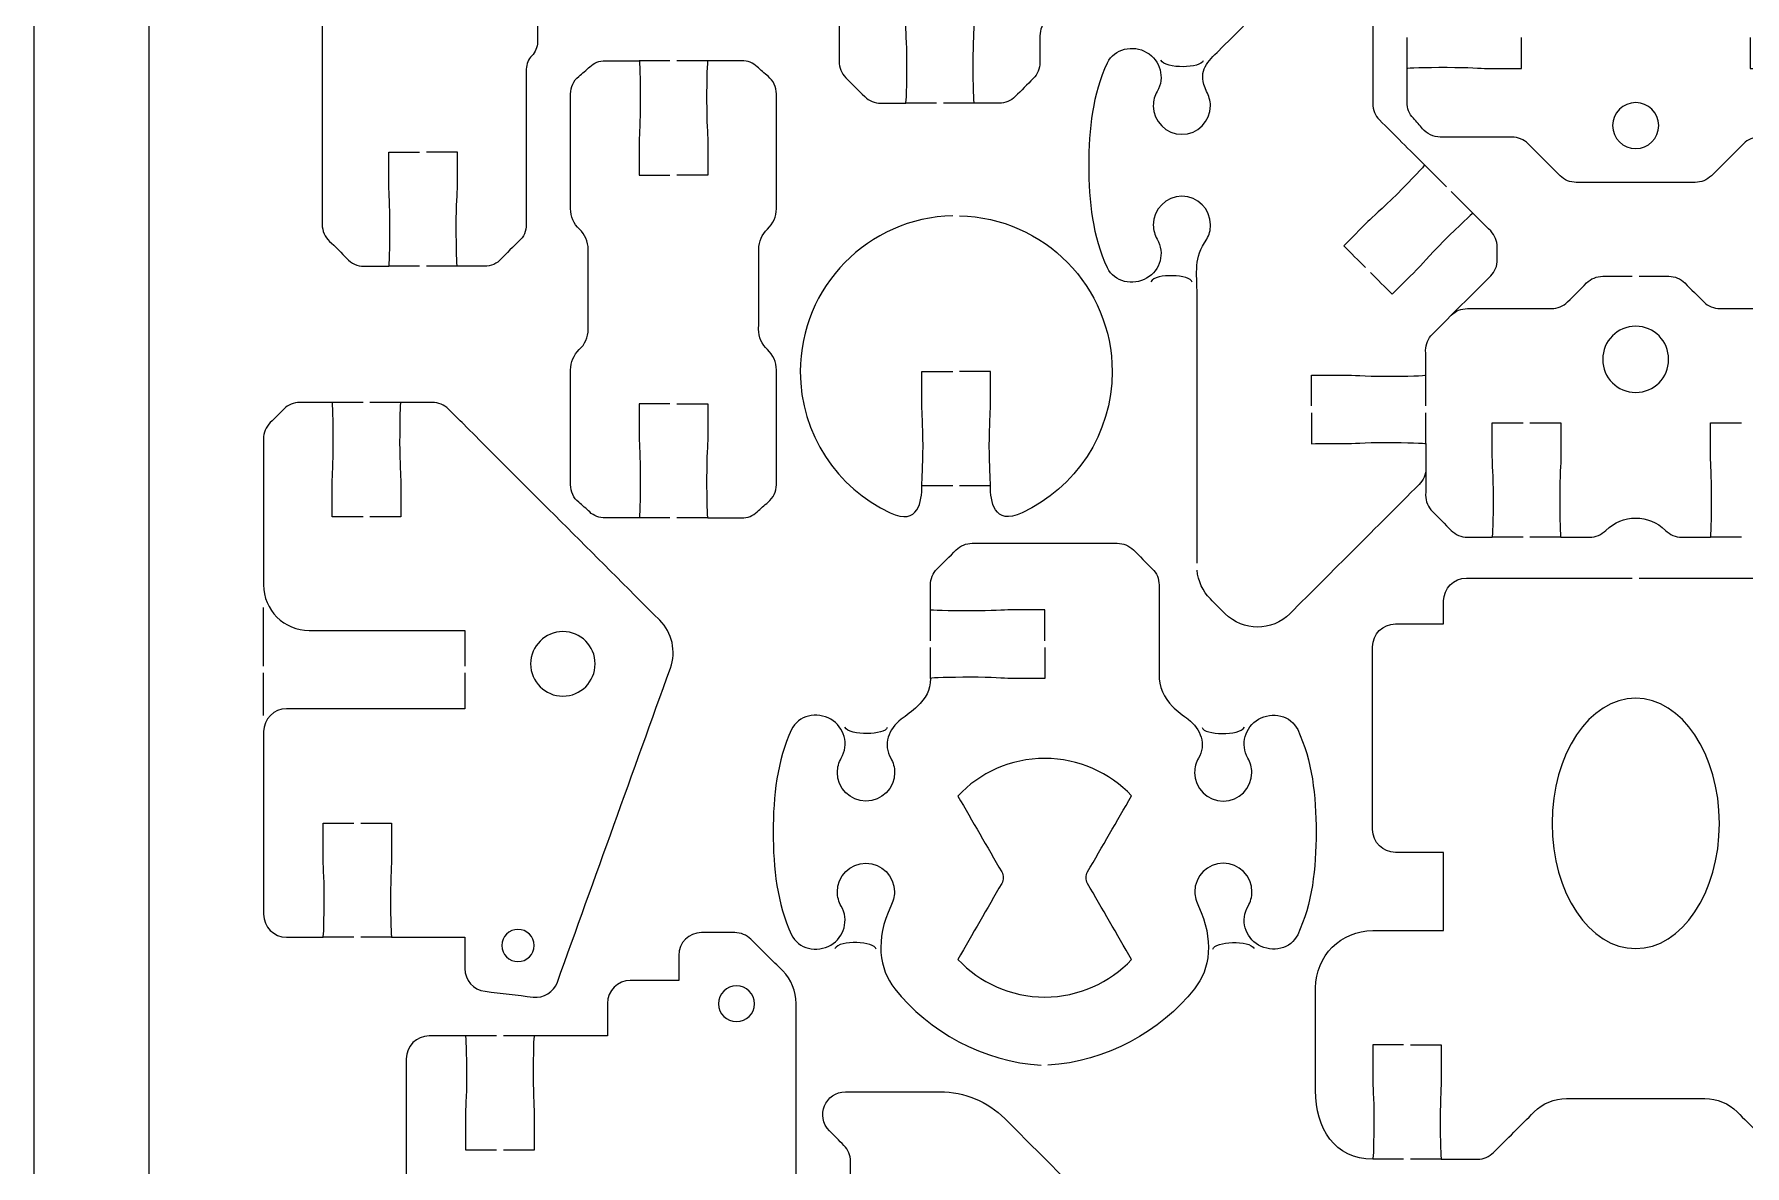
# Model space of a CAD drawing. Extents: x 0 to 410, y 0 to 455.
# Drawn here: x 0 to 74.8, y 76.1 to 125.7 of the extents above; entities that cross this region are included whole.
import ezdxf

# ---------------------------------------------------------------- set-up
doc = ezdxf.new("R2010")
doc.units = 0
doc.header["$MEASUREMENT"] = 0
doc.layers.add('DEFAULT', color=18, linetype='CONTINUOUS')

msp = doc.modelspace()

# ---------------------------------------------------------------- linework, layer by layer
at = {"layer": 'DEFAULT', "color": 18}
msp.add_lwpolyline([(410.025, 0.025), (0.025, 0.025), (0.025, 455.025), (410.025, 455.025)], close=True, dxfattribs=at)
at = {"layer": 'DEFAULT', "color": 1}
for points in [[(5.05, 17.15), (5.05, 212.847)], [(60.052, 124.155), (60.052, 125.503)], [(27.825, 124.49), (26.474, 124.49)], [(29.476, 124.49), (28.125, 124.49)], [(39.481, 122.631), (38.13, 122.631)], [(41.132, 122.631), (39.781, 122.631)], [(61.773, 118.976), (60.817, 119.932)], [(62.937, 117.812), (61.985, 118.765)], [(16.879, 115.498), (15.531, 115.498)], [(18.53, 115.498), (17.178, 115.498)], [(60.874, 109.388), (60.874, 110.739)], [(14.402, 109.539), (13.051, 109.539)], [(16.053, 109.539), (14.702, 109.539)], [(60.874, 107.74), (60.874, 109.088)], [(40.19, 105.888), (38.839, 105.888)], [(41.838, 105.888), (40.49, 105.888)], [(27.825, 104.488), (26.474, 104.488)], [(29.476, 104.488), (28.125, 104.488)], [(65.128, 103.648), (63.78, 103.648)], [(66.779, 103.648), (65.428, 103.648)], [(74.671, 103.648), (73.323, 103.648)], [(10.056, 98.004), (10.052, 100.565)], [(39.213, 99.115), (39.213, 100.466)], [(39.213, 97.464), (39.213, 98.815)], [(10.056, 95.841), (10.056, 97.704)], [(14.003, 86.14), (12.652, 86.14)], [(15.654, 86.14), (14.303, 86.14)], [(20.241, 81.829), (18.889, 81.829)], [(21.892, 81.829), (20.54, 81.829)], [(59.9, 76.435), (58.552, 76.435)], [(61.551, 76.435), (60.2, 76.435)]]:
    msp.add_lwpolyline(points, dxfattribs=at)
for points, knots in [([(14.381, 136.418), (13.931, 136.418), (13.48, 136.418), (13.03, 136.418), (13.03, 136.917), (13.03, 137.417), (13.03, 137.917), (13.03, 138.203), (13.079, 138.7), (13.079, 139.667), (13.079, 140.633), (13.058, 141.416), (13.03, 141.416), (12.636, 141.416), (12.242, 141.416), (11.848, 141.416), (11.562, 141.416), (11.28, 141.293), (11.093, 141.074), (10.903, 140.852), (10.56, 140.524), (10.345, 140.326), (10.137, 140.139), (10.017, 139.871), (10.017, 139.593), (10.017, 136.629), (10.017, 133.666), (10.017, 130.703), (10.017, 130.219), (10.19, 129.754), (10.507, 129.39), (11.047, 128.768), (11.587, 128.146), (12.127, 127.524), (12.444, 127.161), (12.617, 126.695), (12.617, 126.212), (12.617, 123.248), (12.617, 120.285), (12.617, 117.322), (12.617, 117.043), (12.737, 116.778), (12.942, 116.588), (13.157, 116.39), (13.499, 116.059), (13.693, 115.836), (13.884, 115.621), (14.159, 115.498), (14.444, 115.498), (14.807, 115.498), (15.169, 115.498), (15.531, 115.498), (15.556, 115.498), (15.58, 116.281), (15.58, 117.248), (15.58, 118.214), (15.531, 118.712), (15.531, 118.997), (15.531, 119.497), (15.531, 119.997), (15.531, 120.497), (15.98, 120.497), (16.429, 120.497), (16.879, 120.497)], [0, 0, 0, 0, 3.83, 3.83, 3.83, 8.08, 8.08, 8.08, 9.08, 9.08, 9.08, 10.08, 10.08, 10.08, 13.43, 13.43, 13.43, 14.43, 14.43, 14.43, 15.43, 15.43, 15.43, 16.43, 16.43, 16.43, 41.63, 41.63, 41.63, 42.63, 42.63, 42.63, 49.633728, 49.633728, 49.633728, 50.633728, 50.633728, 50.633728, 75.833728, 75.833728, 75.833728, 76.833728, 76.833728, 76.833728, 77.833728, 77.833728, 77.833728, 78.833728, 78.833728, 78.833728, 81.913728, 81.913728, 81.913728, 82.913728, 82.913728, 82.913728, 83.913728, 83.913728, 83.913728, 88.163728, 88.163728, 88.163728, 91.983728, 91.983728, 91.983728, 91.983728]), ([(39.894, 139.183), (39.894, 138.734), (39.894, 138.285), (39.894, 137.836), (39.394, 137.836), (38.894, 137.836), (38.395, 137.836), (38.109, 137.836), (37.611, 137.885), (36.645, 137.885), (35.678, 137.885), (34.895, 137.86), (34.895, 137.836), (34.895, 137.252), (34.895, 136.669), (34.895, 136.086), (34.895, 135.948), (34.948, 135.811), (35.043, 135.712), (35.145, 135.603), (35.22, 135.476), (35.22, 135.327), (35.22, 131.706), (35.22, 128.084), (35.22, 124.462), (35.22, 124.194), (35.325, 123.94), (35.512, 123.749), (35.788, 123.475), (36.063, 123.201), (36.338, 122.927), (36.525, 122.737), (36.779, 122.631), (37.043, 122.631), (37.407, 122.631), (37.77, 122.631), (38.133, 122.631), (38.158, 122.631), (38.183, 123.414), (38.183, 124.384), (38.183, 125.351), (38.133, 125.848), (38.133, 126.134), (38.133, 126.634), (38.133, 127.134), (38.133, 127.633), (38.583, 127.633), (39.032, 127.633), (39.481, 127.633)], [0, 0, 0, 0, 3.82, 3.82, 3.82, 8.07, 8.07, 8.07, 9.07, 9.07, 9.07, 10.07, 10.07, 10.07, 15.03, 15.03, 15.03, 16.03, 16.03, 16.03, 17.03, 17.03, 17.03, 47.83, 47.83, 47.83, 48.83, 48.83, 48.83, 52.132196, 52.132196, 52.132196, 53.132196, 53.132196, 53.132196, 56.222196, 56.222196, 56.222196, 57.222196, 57.222196, 57.222196, 58.222196, 58.222196, 58.222196, 62.472196, 62.472196, 62.472196, 66.292196, 66.292196, 66.292196, 66.292196]), ([(48.48, 132.636), (48.031, 132.636), (47.582, 132.636), (47.133, 132.636), (47.133, 132.136), (47.133, 131.636), (47.133, 131.136), (47.133, 130.851), (47.182, 130.353), (47.182, 129.387), (47.182, 128.462), (47.161, 127.707), (47.133, 127.633), (46.769, 127.633), (46.406, 127.633), (46.043, 127.633), (45.778, 127.633), (45.524, 127.528), (45.337, 127.341), (44.989, 126.992), (44.641, 126.644), (44.293, 126.296), (44.106, 126.106), (44, 125.852), (44, 125.587), (44, 125.197), (44, 124.806), (44, 124.416), (44, 124.155), (43.894, 123.901), (43.707, 123.714), (43.446, 123.451), (43.185, 123.187), (42.924, 122.924), (42.737, 122.737), (42.483, 122.631), (42.215, 122.631), (41.854, 122.631), (41.493, 122.631), (41.132, 122.631), (41.104, 122.631), (41.083, 123.414), (41.083, 124.384), (41.083, 125.351), (41.132, 125.848), (41.132, 126.134), (41.132, 126.634), (41.132, 127.134), (41.132, 127.633), (40.682, 127.633), (40.231, 127.633), (39.781, 127.633)], [0, 0, 0, 0, 3.82, 3.82, 3.82, 8.07, 8.07, 8.07, 9.07, 9.07, 9.07, 11.07, 11.07, 11.07, 14.16, 14.16, 14.16, 15.16, 15.16, 15.16, 19.346072, 19.346072, 19.346072, 20.346072, 20.346072, 20.346072, 23.666072, 23.666072, 23.666072, 24.666072, 24.666072, 24.666072, 27.8198, 27.8198, 27.8198, 28.8198, 28.8198, 28.8198, 31.8898, 31.8898, 31.8898, 32.8898, 32.8898, 32.8898, 33.8898, 33.8898, 33.8898, 38.1398, 38.1398, 38.1398, 41.9698, 41.9698, 41.9698, 41.9698]), ([(50.869, 102.509), (50.869, 103.697), (50.876, 111.49), (50.872, 114.228), (50.869, 115.29), (50.714, 115.826), (51.292, 116.683), (51.409, 116.863), (51.461, 117.078), (51.461, 117.308), (51.461, 117.995), (50.901, 118.556), (50.209, 118.56), (49.521, 118.56), (48.957, 117.999), (48.957, 117.304), (48.957, 117.078), (49.024, 116.867), (49.126, 116.68), (49.475, 116.083), (49.267, 115.318), (48.667, 114.976), (48.071, 114.63), (47.253, 114.806), (46.956, 115.427), (46.321, 116.778), (46.152, 118.334), (46.152, 119.911), (46.152, 121.491), (46.321, 123.054), (46.956, 124.402), (47.253, 125.026), (48.071, 125.203), (48.667, 124.857), (49.264, 124.511), (49.472, 123.746), (49.13, 123.146), (49.017, 122.963), (48.957, 122.751), (48.957, 122.525), (48.957, 121.834), (49.518, 121.276), (50.209, 121.273), (50.897, 121.273), (51.458, 121.834), (51.458, 122.529), (51.458, 122.751), (51.377, 122.956), (51.289, 123.15), (50.893, 124.003), (51.246, 124.356), (51.747, 124.857), (53.021, 126.131), (56.845, 129.955), (56.845, 129.955), (57.476, 130.586), (58.556, 130.138), (58.552, 129.249), (58.553, 127.036), (58.555, 124.823), (58.556, 122.61), (58.556, 122.345), (58.658, 122.091), (58.845, 121.904), (59.502, 121.247), (60.16, 120.59), (60.817, 119.932), (60.817, 119.893), (60.284, 119.332), (59.618, 118.659), (58.93, 117.974), (58.542, 117.657), (58.341, 117.456), (57.988, 117.102), (57.635, 116.748), (57.282, 116.394), (57.601, 116.076), (57.92, 115.759), (58.238, 115.441)], [0, 0, 0, 0, 1, 1, 1, 2, 2, 2, 3, 3, 3, 4, 4, 4, 5, 5, 5, 6, 6, 6, 7, 7, 7, 8, 8, 8, 9, 9, 9, 10, 10, 10, 11, 11, 11, 12, 12, 12, 13, 13, 13, 14, 14, 14, 15, 15, 15, 16, 16, 16, 17, 17, 17, 18, 18, 18, 19, 19, 19, 37.820003, 37.820003, 37.820003, 38.820003, 38.820003, 38.820003, 46.725456, 46.725456, 46.725456, 47.725456, 47.725456, 47.725456, 48.725456, 48.725456, 48.725456, 52.975174, 52.975174, 52.975174, 56.800628, 56.800628, 56.800628, 56.800628]), ([(17.027, 128.311), (17.027, 127.86), (17.027, 127.41), (17.027, 126.96), (17.527, 126.96), (18.026, 126.96), (18.526, 126.96), (18.812, 126.96), (19.309, 127.009), (20.276, 127.009), (21.242, 127.009), (22.029, 126.984), (22.029, 126.96), (22.029, 126.406), (22.029, 125.852), (22.029, 125.298), (22.029, 125.079), (21.941, 124.868), (21.786, 124.709), (21.631, 124.554), (21.542, 124.342), (21.542, 124.123), (21.542, 121.857), (21.542, 119.591), (21.542, 117.325), (21.542, 117.046), (21.426, 116.782), (21.221, 116.591), (20.999, 116.387), (20.653, 116.041), (20.449, 115.819), (20.258, 115.614), (19.994, 115.498), (19.715, 115.498), (19.32, 115.498), (18.925, 115.498), (18.53, 115.498), (18.501, 115.498), (18.48, 116.281), (18.48, 117.248), (18.48, 118.214), (18.53, 118.712), (18.53, 118.997), (18.53, 119.497), (18.53, 119.997), (18.53, 120.497), (18.079, 120.497), (17.629, 120.497), (17.178, 120.497)], [0, 0, 0, 0, 3.83, 3.83, 3.83, 8.08, 8.08, 8.08, 9.08, 9.08, 9.08, 10.08, 10.08, 10.08, 14.79, 14.79, 14.79, 15.79, 15.79, 15.79, 16.79, 16.79, 16.79, 36.06, 36.06, 36.06, 37.06, 37.06, 37.06, 38.06, 38.06, 38.06, 39.06, 39.06, 39.06, 42.42, 42.42, 42.42, 43.42, 43.42, 43.42, 44.42, 44.42, 44.42, 48.67, 48.67, 48.67, 52.5, 52.5, 52.5, 52.5]), ([(75.052, 125.503), (75.052, 125.053), (75.052, 124.604), (75.052, 124.155), (75.551, 124.155), (76.051, 124.155), (76.551, 124.155), (76.837, 124.155), (77.338, 124.204), (78.304, 124.204), (79.271, 124.204), (80.054, 124.18), (80.054, 124.155), (80.054, 123.659), (80.054, 123.162), (80.054, 122.666), (80.054, 122.412), (79.959, 122.169), (79.782, 121.989), (79.641, 121.837), (79.5, 121.678), (79.37, 121.516), (79.179, 121.287), (78.897, 121.153), (78.601, 121.153), (77.555, 121.153), (76.51, 121.153), (75.464, 121.153), (75.2, 121.153), (74.946, 121.047), (74.759, 120.86), (74.292, 120.393), (73.825, 119.926), (73.358, 119.459), (73.168, 119.273), (72.914, 119.167), (72.649, 119.167), (70.917, 119.167), (69.185, 119.167), (67.453, 119.167), (67.188, 119.167), (66.934, 119.273), (66.747, 119.459), (66.28, 119.926), (65.814, 120.393), (65.347, 120.86), (65.156, 121.047), (64.902, 121.153), (64.638, 121.153), (63.593, 121.153), (62.549, 121.153), (61.505, 121.153), (61.205, 121.153), (60.923, 121.287), (60.732, 121.516), (60.605, 121.671), (60.471, 121.827), (60.33, 121.975), (60.15, 122.158), (60.052, 122.409), (60.052, 122.67), (60.052, 123.165), (60.052, 123.66), (60.052, 124.155), (60.052, 124.183), (60.835, 124.204), (61.801, 124.204), (62.768, 124.204), (63.265, 124.155), (63.551, 124.155), (64.051, 124.155), (64.551, 124.155), (65.05, 124.155), (65.05, 124.604), (65.05, 125.053), (65.05, 125.503)], [0, 0, 0, 0, 3.82, 3.82, 3.82, 8.07, 8.07, 8.07, 9.07, 9.07, 9.07, 10.07, 10.07, 10.07, 14.29, 14.29, 14.29, 15.29, 15.29, 15.29, 16.29, 16.29, 16.29, 17.29, 17.29, 17.29, 26.18, 26.18, 26.18, 27.18, 27.18, 27.18, 32.794428, 32.794428, 32.794428, 33.794428, 33.794428, 33.794428, 48.524428, 48.524428, 48.524428, 49.524428, 49.524428, 49.524428, 55.138856, 55.138856, 55.138856, 56.138856, 56.138856, 56.138856, 65.018856, 65.018856, 65.018856, 66.018856, 66.018856, 66.018856, 67.018856, 67.018856, 67.018856, 68.018856, 68.018856, 68.018856, 72.228856, 72.228856, 72.228856, 73.228856, 73.228856, 73.228856, 74.228856, 74.228856, 74.228856, 78.478856, 78.478856, 78.478856, 82.298856, 82.298856, 82.298856, 82.298856]), ([(27.825, 109.486), (27.376, 109.486), (26.927, 109.486), (26.478, 109.486), (26.478, 108.987), (26.478, 108.487), (26.478, 107.987), (26.478, 107.701), (26.527, 107.204), (26.527, 106.237), (26.527, 105.271), (26.502, 104.488), (26.478, 104.488), (25.981, 104.488), (25.485, 104.488), (24.989, 104.488), (24.739, 104.488), (24.495, 104.579), (24.315, 104.749), (24.16, 104.897), (24.001, 105.038), (23.835, 105.172), (23.606, 105.359), (23.476, 105.641), (23.476, 105.941), (23.476, 107.616), (23.476, 109.29), (23.476, 110.965), (23.476, 111.3), (23.613, 111.621), (23.86, 111.85), (24.107, 112.079), (24.248, 112.404), (24.248, 112.739), (24.248, 113.906), (24.248, 115.072), (24.248, 116.239), (24.248, 116.574), (24.107, 116.895), (23.864, 117.124), (23.617, 117.353), (23.476, 117.678), (23.476, 118.013), (23.476, 119.688), (23.476, 121.362), (23.476, 123.037), (23.476, 123.333), (23.606, 123.619), (23.835, 123.806), (24.001, 123.94), (24.16, 124.081), (24.315, 124.229), (24.495, 124.402), (24.742, 124.49), (24.993, 124.49), (25.488, 124.49), (25.983, 124.49), (26.478, 124.49), (26.506, 124.49), (26.527, 123.707), (26.527, 122.74), (26.527, 121.774), (26.478, 121.273), (26.478, 120.987), (26.478, 120.487), (26.478, 119.987), (26.478, 119.488), (26.927, 119.488), (27.376, 119.488), (27.825, 119.488)], [0, 0, 0, 0, 3.82, 3.82, 3.82, 8.07, 8.07, 8.07, 9.07, 9.07, 9.07, 10.07, 10.07, 10.07, 14.29, 14.29, 14.29, 15.29, 15.29, 15.29, 16.29, 16.29, 16.29, 17.29, 17.29, 17.29, 31.53, 31.53, 31.53, 32.53, 32.53, 32.53, 33.53, 33.53, 33.53, 43.45, 43.45, 43.45, 44.45, 44.45, 44.45, 45.45, 45.45, 45.45, 59.69, 59.69, 59.69, 60.69, 60.69, 60.69, 61.69, 61.69, 61.69, 62.69, 62.69, 62.69, 66.9, 66.9, 66.9, 67.9, 67.9, 67.9, 68.9, 68.9, 68.9, 73.15, 73.15, 73.15, 76.97, 76.97, 76.97, 76.97]), ([(28.125, 109.486), (28.576, 109.486), (29.026, 109.486), (29.476, 109.486), (29.476, 108.987), (29.476, 108.487), (29.476, 107.987), (29.476, 107.701), (29.427, 107.204), (29.427, 106.237), (29.427, 105.271), (29.448, 104.488), (29.476, 104.488), (29.971, 104.488), (30.466, 104.488), (30.962, 104.488), (31.212, 104.488), (31.455, 104.579), (31.635, 104.752), (31.791, 104.9), (31.953, 105.041), (32.115, 105.176), (32.348, 105.362), (32.478, 105.645), (32.478, 105.941), (32.478, 107.616), (32.478, 109.29), (32.478, 110.965), (32.478, 111.3), (32.337, 111.621), (32.09, 111.85), (31.843, 112.079), (31.702, 112.407), (31.702, 112.743), (31.704, 113.909), (31.705, 115.076), (31.706, 116.242), (31.706, 116.577), (31.847, 116.898), (32.09, 117.128), (32.337, 117.357), (32.478, 117.681), (32.478, 118.017), (32.478, 119.691), (32.478, 121.366), (32.478, 123.04), (32.478, 123.337), (32.348, 123.622), (32.115, 123.809), (31.953, 123.943), (31.791, 124.081), (31.639, 124.229), (31.459, 124.402), (31.212, 124.49), (30.965, 124.49), (30.469, 124.49), (29.973, 124.49), (29.476, 124.49), (29.452, 124.49), (29.427, 123.707), (29.427, 122.74), (29.427, 121.774), (29.476, 121.273), (29.476, 120.987), (29.476, 120.487), (29.476, 119.987), (29.476, 119.488), (29.026, 119.488), (28.576, 119.488), (28.125, 119.488)], [0, 0, 0, 0, 3.83, 3.83, 3.83, 8.08, 8.08, 8.08, 9.08, 9.08, 9.08, 10.08, 10.08, 10.08, 14.29, 14.29, 14.29, 15.29, 15.29, 15.29, 16.29, 16.29, 16.29, 17.29, 17.29, 17.29, 31.53, 31.53, 31.53, 32.53, 32.53, 32.53, 33.53, 33.53, 33.53, 43.450005, 43.450005, 43.450005, 44.450005, 44.450005, 44.450005, 45.450005, 45.450005, 45.450005, 59.690005, 59.690005, 59.690005, 60.690005, 60.690005, 60.690005, 61.690005, 61.690005, 61.690005, 62.690005, 62.690005, 62.690005, 66.910005, 66.910005, 66.910005, 67.910005, 67.910005, 67.910005, 68.910005, 68.910005, 68.910005, 73.160005, 73.160005, 73.160005, 76.990005, 76.990005, 76.990005, 76.990005]), ([(70.052, 120.644), (69.494, 120.644), (69.043, 121.096), (69.043, 121.653), (69.043, 122.211), (69.494, 122.662), (70.052, 122.662), (70.605, 122.662), (71.057, 122.211), (71.057, 121.653), (71.057, 121.096), (70.605, 120.644), (70.052, 120.644)], [1, 1, 1, 1, 2, 2, 2, 3, 3, 3, 4, 4, 4, 5, 5, 5, 5]), ([(40.19, 117.703), (36.493, 117.625), (33.523, 114.605), (33.523, 110.891), (33.523, 108.153), (35.131, 105.796), (37.456, 104.71), (38.701, 104.128), (38.839, 105.235), (38.839, 105.888), (38.839, 106.241), (38.888, 106.671), (38.888, 107.638), (38.888, 108.605), (38.839, 109.102), (38.839, 109.388), (38.839, 109.889), (38.839, 110.39), (38.839, 110.891), (39.289, 110.891), (39.74, 110.891), (40.19, 110.891)], [0, 0, 0, 0, 1, 1, 1, 2, 2, 2, 3, 3, 3, 4, 4, 4, 5, 5, 5, 9.26, 9.26, 9.26, 13.09, 13.09, 13.09, 13.09]), ([(40.49, 117.703), (44.187, 117.625), (47.158, 114.605), (47.158, 110.891), (47.158, 108.153), (45.545, 105.793), (43.221, 104.71), (41.975, 104.128), (41.838, 105.235), (41.838, 105.888), (41.838, 106.241), (41.788, 106.671), (41.788, 107.638), (41.788, 108.605), (41.838, 109.102), (41.838, 109.388), (41.838, 109.889), (41.838, 110.39), (41.838, 110.891), (41.388, 110.891), (40.939, 110.891), (40.49, 110.891)], [0, 0, 0, 0, 1, 1, 1, 2, 2, 2, 3, 3, 3, 4, 4, 4, 5, 5, 5, 9.26, 9.26, 9.26, 13.08, 13.08, 13.08, 13.08]), ([(55.868, 109.388), (55.868, 109.838), (55.868, 110.288), (55.868, 110.739), (56.369, 110.739), (56.87, 110.739), (57.37, 110.739), (57.653, 110.739), (58.15, 110.689), (59.12, 110.689), (60.073, 110.689), (60.845, 110.711), (60.874, 110.739), (60.871, 111.1), (60.869, 111.461), (60.866, 111.822), (60.866, 112.09), (60.976, 112.344), (61.163, 112.531), (62.012, 113.38), (62.861, 114.229), (63.71, 115.078), (63.897, 115.265), (63.999, 115.519), (63.999, 115.787), (63.999, 115.971), (63.999, 116.154), (63.999, 116.337), (63.999, 116.602), (63.893, 116.852), (63.71, 117.043), (63.452, 117.299), (63.195, 117.556), (62.937, 117.812), (62.902, 117.812), (62.338, 117.283), (61.664, 116.609), (60.979, 115.925), (60.665, 115.537), (60.461, 115.336), (60.108, 114.983), (59.755, 114.63), (59.402, 114.277), (59.085, 114.593), (58.767, 114.91), (58.45, 115.226)], [0, 0, 0, 0, 3.83, 3.83, 3.83, 8.09, 8.09, 8.09, 9.09, 9.09, 9.09, 10.09, 10.09, 10.09, 13.160065, 13.160065, 13.160065, 14.160065, 14.160065, 14.160065, 24.370687, 24.370687, 24.370687, 25.370687, 25.370687, 25.370687, 26.930687, 26.930687, 26.930687, 27.930687, 27.930687, 27.930687, 31.020752, 31.020752, 31.020752, 32.020752, 32.020752, 32.020752, 33.020752, 33.020752, 33.020752, 37.263392, 37.263392, 37.263392, 41.074705, 41.074705, 41.074705, 41.074705]), ([(61.985, 113.36), (62.172, 113.543), (62.426, 113.646), (62.69, 113.646), (63.916, 113.646), (65.141, 113.646), (66.366, 113.646), (66.634, 113.646), (66.888, 113.752), (67.075, 113.939), (67.352, 114.215), (67.628, 114.491), (67.904, 114.768), (68.091, 114.955), (68.345, 115.06), (68.61, 115.06), (69.04, 115.06), (69.471, 115.06), (69.901, 115.06)], [0, 0, 0, 0, 1, 1, 1, 11.42, 11.42, 11.42, 12.42, 12.42, 12.42, 15.743402, 15.743402, 15.743402, 16.743402, 16.743402, 16.743402, 20.403402, 20.403402, 20.403402, 20.403402]), ([(70.201, 115.06), (70.633, 115.06), (71.064, 115.06), (71.496, 115.06), (71.76, 115.06), (72.014, 114.955), (72.201, 114.768), (72.478, 114.491), (72.754, 114.215), (73.03, 113.939), (73.217, 113.752), (73.471, 113.646), (73.736, 113.646), (74.96, 113.646), (76.184, 113.646), (77.408, 113.646), (77.673, 113.646), (77.927, 113.543), (78.114, 113.356)], [0, 0, 0, 0, 3.67, 3.67, 3.67, 4.67, 4.67, 4.67, 7.993402, 7.993402, 7.993402, 8.993402, 8.993402, 8.993402, 19.403402, 19.403402, 19.403402, 20.403402, 20.403402, 20.403402, 20.403402]), ([(68.607, 111.426), (68.607, 112.223), (69.252, 112.872), (70.05, 112.872), (70.847, 112.872), (71.492, 112.223), (71.492, 111.426), (71.492, 110.629), (70.847, 109.983), (70.05, 109.983), (69.252, 109.983), (68.607, 110.629), (68.607, 111.426)], [1, 1, 1, 1, 2, 2, 2, 3, 3, 3, 4, 4, 4, 5, 5, 5, 5]), ([(14.402, 104.541), (13.953, 104.541), (13.504, 104.541), (13.055, 104.541), (13.055, 105.04), (13.055, 105.54), (13.055, 106.04), (13.055, 106.326), (13.104, 106.823), (13.104, 107.79), (13.104, 108.756), (13.079, 109.539), (13.055, 109.539), (12.584, 109.539), (12.114, 109.539), (11.643, 109.539), (11.379, 109.539), (11.125, 109.434), (10.938, 109.247), (10.741, 109.05), (10.545, 108.854), (10.349, 108.657), (10.158, 108.47), (10.052, 108.216), (10.052, 107.948), (10.052, 105.82), (10.052, 103.691), (10.052, 101.563), (10.052, 100.459), (10.948, 99.563), (12.053, 99.563), (14.32, 99.563), (16.587, 99.563), (18.854, 99.563), (18.854, 99.043), (18.854, 98.523), (18.854, 98.004)], [0, 0, 0, 0, 3.82, 3.82, 3.82, 8.07, 8.07, 8.07, 9.07, 9.07, 9.07, 10.07, 10.07, 10.07, 14.07, 14.07, 14.07, 15.07, 15.07, 15.07, 17.431737, 17.431737, 17.431737, 18.431737, 18.431737, 18.431737, 36.531737, 36.531737, 36.531737, 37.531737, 37.531737, 37.531737, 56.811737, 56.811737, 56.811737, 61.231737, 61.231737, 61.231737, 61.231737]), ([(14.303, 91.138), (14.754, 91.138), (15.204, 91.138), (15.654, 91.138), (15.654, 90.639), (15.654, 90.139), (15.654, 89.639), (15.654, 89.353), (15.605, 88.856), (15.605, 87.889), (15.605, 86.923), (15.626, 86.14), (15.654, 86.14), (16.721, 86.14), (17.788, 86.14), (18.854, 86.14), (18.854, 85.683), (18.854, 85.227), (18.854, 84.771), (18.854, 84.263), (19.232, 83.836), (19.736, 83.776), (20.438, 83.693), (21.14, 83.609), (21.842, 83.526), (22.304, 83.469), (22.745, 83.741), (22.901, 84.178), (24.548, 88.76), (26.195, 93.341), (27.843, 97.922), (28.104, 98.649), (27.924, 99.464), (27.374, 100.014), (24.493, 102.895), (21.612, 105.776), (18.731, 108.657), (18.532, 108.855), (18.333, 109.053), (18.135, 109.25), (17.948, 109.434), (17.697, 109.539), (17.432, 109.539), (16.973, 109.539), (16.513, 109.539), (16.053, 109.539), (16.025, 109.539), (16.004, 108.756), (16.004, 107.79), (16.004, 106.823), (16.053, 106.326), (16.053, 106.04), (16.053, 105.54), (16.053, 105.04), (16.053, 104.541), (15.603, 104.541), (15.152, 104.541), (14.702, 104.541)], [0, 0, 0, 0, 3.83, 3.83, 3.83, 8.08, 8.08, 8.08, 9.08, 9.08, 9.08, 10.08, 10.08, 10.08, 19.15, 19.15, 19.15, 23.03, 23.03, 23.03, 24.03, 24.03, 24.03, 30.042071, 30.042071, 30.042071, 31.042071, 31.042071, 31.042071, 72.444507, 72.444507, 72.444507, 73.444507, 73.444507, 73.444507, 108.092739, 108.092739, 108.092739, 110.4757, 110.4757, 110.4757, 111.4757, 111.4757, 111.4757, 115.3857, 115.3857, 115.3857, 116.3857, 116.3857, 116.3857, 117.3857, 117.3857, 117.3857, 121.6357, 121.6357, 121.6357, 125.4657, 125.4657, 125.4657, 125.4657]), ([(55.868, 109.088), (55.868, 108.637), (55.868, 108.187), (55.868, 107.737), (56.369, 107.738), (56.87, 107.739), (57.37, 107.74), (57.653, 107.74), (58.154, 107.79), (59.12, 107.79), (60.069, 107.786), (60.845, 107.765), (60.874, 107.74), (60.874, 107.378), (60.874, 107.016), (60.874, 106.654), (60.874, 106.389), (60.764, 106.135), (60.577, 105.948), (58.695, 104.064), (56.812, 102.18), (54.929, 100.297), (54.153, 99.513), (52.883, 99.513), (52.1, 100.297), (51.885, 100.512), (51.67, 100.727), (51.454, 100.942), (51.116, 101.281), (50.911, 101.729), (50.876, 102.209)], [0, 0, 0, 0, 3.83, 3.83, 3.83, 8.090012, 8.090012, 8.090012, 9.090012, 9.090012, 9.090012, 10.090012, 10.090012, 10.090012, 13.170012, 13.170012, 13.170012, 14.170012, 14.170012, 14.170012, 36.818643, 36.818643, 36.818643, 37.818643, 37.818643, 37.818643, 40.406654, 40.406654, 40.406654, 41.406654, 41.406654, 41.406654, 41.406654]), ([(60.874, 106.654), (60.871, 106.262), (60.869, 105.87), (60.866, 105.479), (60.866, 105.214), (60.972, 104.96), (61.159, 104.773), (61.434, 104.496), (61.71, 104.218), (61.985, 103.941), (62.172, 103.75), (62.426, 103.648), (62.694, 103.648), (63.056, 103.648), (63.418, 103.648), (63.78, 103.648), (63.805, 103.648), (63.83, 104.431), (63.83, 105.401), (63.83, 106.368), (63.78, 106.865), (63.78, 107.151), (63.78, 107.651), (63.78, 108.151), (63.78, 108.65), (64.23, 108.65), (64.679, 108.65), (65.128, 108.65)], [0, 0, 0, 0, 3.33006, 3.33006, 3.33006, 4.33006, 4.33006, 4.33006, 7.653492, 7.653492, 7.653492, 8.653492, 8.653492, 8.653492, 11.733492, 11.733492, 11.733492, 12.733492, 12.733492, 12.733492, 13.733492, 13.733492, 13.733492, 17.983492, 17.983492, 17.983492, 21.803492, 21.803492, 21.803492, 21.803492]), ([(65.428, 108.65), (65.878, 108.65), (66.329, 108.65), (66.779, 108.65), (66.779, 108.151), (66.779, 107.651), (66.779, 107.151), (66.779, 106.865), (66.73, 106.368), (66.73, 105.401), (66.73, 104.431), (66.751, 103.648), (66.779, 103.648), (67.198, 103.648), (67.616, 103.648), (68.035, 103.648), (68.3, 103.648), (68.554, 103.75), (68.744, 103.941), (69.464, 104.664), (70.631, 104.668), (71.355, 103.941), (71.542, 103.754), (71.799, 103.648), (72.064, 103.648), (72.483, 103.648), (72.903, 103.648), (73.323, 103.648), (73.348, 103.648), (73.372, 104.431), (73.372, 105.401), (73.372, 106.368), (73.323, 106.865), (73.323, 107.151), (73.323, 107.651), (73.323, 108.151), (73.323, 108.65), (73.772, 108.65), (74.221, 108.65), (74.671, 108.65)], [0, 0, 0, 0, 3.83, 3.83, 3.83, 8.08, 8.08, 8.08, 9.08, 9.08, 9.08, 10.08, 10.08, 10.08, 13.64, 13.64, 13.64, 14.64, 14.64, 14.64, 15.64, 15.64, 15.64, 16.64, 16.64, 16.64, 20.21, 20.21, 20.21, 21.21, 21.21, 21.21, 22.21, 22.21, 22.21, 26.46, 26.46, 26.46, 30.28, 30.28, 30.28, 30.28]), ([(44.212, 99.115), (44.212, 99.565), (44.212, 100.016), (44.212, 100.466), (43.712, 100.466), (43.212, 100.466), (42.713, 100.466), (42.427, 100.466), (41.929, 100.417), (40.963, 100.417), (39.996, 100.417), (39.213, 100.441), (39.213, 100.466), (39.213, 100.828), (39.213, 101.19), (39.213, 101.552), (39.213, 101.817), (39.315, 102.071), (39.506, 102.258), (39.782, 102.534), (40.058, 102.811), (40.335, 103.087), (40.522, 103.274), (40.776, 103.38), (41.04, 103.38), (43.154, 103.38), (45.267, 103.38), (47.38, 103.38), (47.644, 103.38), (47.898, 103.278), (48.089, 103.091), (48.364, 102.814), (48.639, 102.538), (48.914, 102.262), (49.105, 102.075), (49.211, 101.821), (49.211, 101.556), (49.21, 100.253), (49.208, 98.95), (49.207, 97.647), (49.207, 97.115), (49.419, 96.607), (49.793, 96.233), (49.987, 96.039), (50.273, 95.841), (50.488, 95.679), (51.035, 95.259), (51.282, 94.567), (50.936, 93.971), (50.826, 93.788), (50.766, 93.576), (50.766, 93.35), (50.766, 92.659), (51.327, 92.098), (52.019, 92.098), (52.707, 92.098), (53.268, 92.659), (53.268, 93.35), (53.268, 93.576), (53.204, 93.791), (53.098, 93.975), (52.753, 94.571), (52.961, 95.337), (53.557, 95.679), (54.157, 96.024), (54.975, 95.852), (55.271, 95.227), (55.906, 93.876), (56.076, 92.32), (56.076, 90.743), (56.076, 89.163), (55.906, 87.6), (55.271, 86.253), (54.979, 85.628), (54.157, 85.452), (53.56, 85.797), (52.961, 86.143), (52.756, 86.909), (53.102, 87.508), (53.211, 87.692), (53.271, 87.904), (53.271, 88.129), (53.271, 88.821), (52.71, 89.382), (52.019, 89.382), (51.331, 89.382), (50.77, 88.821), (50.77, 88.129), (50.77, 87.904), (50.851, 87.695), (50.939, 87.505), (51.61, 86.027), (51.454, 84.767), (50.759, 83.885), (49.292, 82.023), (46.872, 80.686), (44.353, 80.545)], [0, 0, 0, 0, 3.83, 3.83, 3.83, 8.08, 8.08, 8.08, 9.08, 9.08, 9.08, 10.08, 10.08, 10.08, 13.16, 13.16, 13.16, 14.16, 14.16, 14.16, 17.483402, 17.483402, 17.483402, 18.483402, 18.483402, 18.483402, 36.453402, 36.453402, 36.453402, 37.453402, 37.453402, 37.453402, 40.76974, 40.76974, 40.76974, 41.76974, 41.76974, 41.76974, 52.849745, 52.849745, 52.849745, 53.849745, 53.849745, 53.849745, 54.849745, 54.849745, 54.849745, 55.849745, 55.849745, 55.849745, 56.849745, 56.849745, 56.849745, 57.849745, 57.849745, 57.849745, 58.849745, 58.849745, 58.849745, 59.849745, 59.849745, 59.849745, 60.849745, 60.849745, 60.849745, 61.849745, 61.849745, 61.849745, 62.849745, 62.849745, 62.849745, 63.849745, 63.849745, 63.849745, 64.849745, 64.849745, 64.849745, 65.849745, 65.849745, 65.849745, 66.849745, 66.849745, 66.849745, 67.849745, 67.849745, 67.849745, 68.849745, 68.849745, 68.849745, 69.849745, 69.849745, 69.849745, 70.849745, 70.849745, 70.849745, 71.849745, 71.849745, 71.849745, 71.849745]), ([(59.9, 81.434), (59.451, 81.434), (59.001, 81.434), (58.552, 81.434), (58.552, 80.934), (58.552, 80.434), (58.552, 79.934), (58.552, 79.649), (58.602, 79.151), (58.602, 78.184), (58.602, 77.218), (58.577, 76.435), (58.552, 76.435), (56.894, 76.435), (56.051, 77.779), (56.051, 79.437), (56.051, 80.936), (56.051, 82.435), (56.051, 83.935), (56.051, 85.318), (57.173, 86.436), (58.552, 86.436), (59.585, 86.436), (60.617, 86.436), (61.65, 86.436), (61.65, 87.575), (61.65, 88.715), (61.65, 89.854), (60.949, 89.854), (60.248, 89.854), (59.547, 89.854), (58.997, 89.854), (58.549, 90.302), (58.549, 90.853), (58.549, 93.519), (58.549, 96.184), (58.549, 98.85), (58.549, 99.404), (58.993, 99.852), (59.547, 99.852), (60.248, 99.853), (60.949, 99.854), (61.65, 99.856), (61.65, 100.188), (61.65, 100.521), (61.65, 100.854), (61.65, 101.408), (62.098, 101.852), (62.648, 101.852), (65.066, 101.852), (67.483, 101.852), (69.901, 101.852)], [0, 0, 0, 0, 3.82, 3.82, 3.82, 8.07, 8.07, 8.07, 9.07, 9.07, 9.07, 10.07, 10.07, 10.07, 11.07, 11.07, 11.07, 23.82, 23.82, 23.82, 24.82, 24.82, 24.82, 33.6, 33.6, 33.6, 43.29, 43.29, 43.29, 49.25, 49.25, 49.25, 50.25, 50.25, 50.25, 72.92, 72.92, 72.92, 73.92, 73.92, 73.92, 79.880008, 79.880008, 79.880008, 82.710008, 82.710008, 82.710008, 83.710008, 83.710008, 83.710008, 104.270008, 104.270008, 104.270008, 104.270008]), ([(70.201, 101.852), (72.618, 101.852), (75.034, 101.852), (77.451, 101.852), (78.004, 101.852), (78.452, 101.404), (78.452, 100.85), (78.452, 100.519), (78.452, 100.187), (78.452, 99.856), (79.151, 99.854), (79.849, 99.853), (80.548, 99.852), (81.102, 99.852), (81.55, 99.404), (81.55, 98.85), (81.55, 96.186), (81.55, 93.521), (81.55, 90.856), (81.55, 90.306), (81.098, 89.854), (80.548, 89.854), (79.849, 89.854), (79.151, 89.854), (78.452, 89.854), (78.452, 88.715), (78.452, 87.575), (78.452, 86.436), (79.486, 86.436), (80.52, 86.436), (81.553, 86.436), (82.933, 86.436), (84.051, 85.318), (84.051, 83.938), (84.051, 82.438), (84.051, 80.937), (84.051, 79.437), (84.051, 77.779), (83.208, 76.435), (81.55, 76.435), (81.522, 76.435), (81.5, 77.218), (81.5, 78.184), (81.5, 79.151), (81.55, 79.649), (81.55, 79.934), (81.55, 80.434), (81.55, 80.934), (81.55, 81.434), (81.099, 81.434), (80.649, 81.434), (80.199, 81.434)], [0, 0, 0, 0, 20.55, 20.55, 20.55, 21.55, 21.55, 21.55, 24.37, 24.37, 24.37, 30.310008, 30.310008, 30.310008, 31.310008, 31.310008, 31.310008, 53.970008, 53.970008, 53.970008, 54.970008, 54.970008, 54.970008, 60.910008, 60.910008, 60.910008, 70.600008, 70.600008, 70.600008, 79.390008, 79.390008, 79.390008, 80.390008, 80.390008, 80.390008, 93.150008, 93.150008, 93.150008, 94.150008, 94.150008, 94.150008, 95.150008, 95.150008, 95.150008, 96.150008, 96.150008, 96.150008, 100.400008, 100.400008, 100.400008, 104.230008, 104.230008, 104.230008, 104.230008]), ([(23.143, 99.514), (23.919, 99.514), (24.551, 98.883), (24.551, 98.103), (24.551, 97.323), (23.919, 96.692), (23.143, 96.692), (22.364, 96.692), (21.732, 97.323), (21.732, 98.103), (21.732, 98.883), (22.364, 99.514), (23.143, 99.514)], [1, 1, 1, 1, 2, 2, 2, 3, 3, 3, 4, 4, 4, 5, 5, 5, 5]), ([(44.212, 98.815), (44.212, 98.366), (44.212, 97.917), (44.212, 97.467), (43.712, 97.467), (43.212, 97.467), (42.713, 97.467), (42.427, 97.467), (41.929, 97.517), (40.963, 97.517), (40.042, 97.517), (39.287, 97.499), (39.217, 97.467), (39.217, 96.935), (39.005, 96.607), (38.631, 96.233), (38.44, 96.039), (38.144, 95.841), (37.932, 95.679), (37.386, 95.259), (37.132, 94.567), (37.477, 93.971), (37.587, 93.788), (37.647, 93.576), (37.647, 93.35), (37.647, 92.659), (37.086, 92.098), (36.394, 92.098), (35.706, 92.098), (35.145, 92.659), (35.145, 93.35), (35.145, 93.576), (35.209, 93.791), (35.315, 93.975), (35.657, 94.571), (35.452, 95.337), (34.853, 95.679), (34.256, 96.024), (33.434, 95.852), (33.142, 95.227), (32.507, 93.876), (32.337, 92.32), (32.337, 90.743), (32.337, 89.163), (32.507, 87.6), (33.142, 86.253), (33.434, 85.628), (34.256, 85.452), (34.853, 85.797), (35.452, 86.143), (35.657, 86.909), (35.311, 87.508), (35.202, 87.692), (35.142, 87.904), (35.142, 88.129), (35.142, 88.821), (35.703, 89.382), (36.394, 89.382), (37.082, 89.382), (37.643, 88.821), (37.643, 88.129), (37.643, 87.904), (37.562, 87.695), (37.474, 87.505), (36.8, 86.027), (36.959, 84.767), (37.654, 83.885), (39.121, 82.026), (41.538, 80.686), (44.053, 80.548)], [0, 0, 0, 0, 3.82, 3.82, 3.82, 8.07, 8.07, 8.07, 9.07, 9.07, 9.07, 10.07, 10.07, 10.07, 11.07, 11.07, 11.07, 12.07, 12.07, 12.07, 13.07, 13.07, 13.07, 14.07, 14.07, 14.07, 15.07, 15.07, 15.07, 16.07, 16.07, 16.07, 17.07, 17.07, 17.07, 18.07, 18.07, 18.07, 19.07, 19.07, 19.07, 20.07, 20.07, 20.07, 21.07, 21.07, 21.07, 22.07, 22.07, 22.07, 23.07, 23.07, 23.07, 24.07, 24.07, 24.07, 25.07, 25.07, 25.07, 26.07, 26.07, 26.07, 27.07, 27.07, 27.07, 28.07, 28.07, 28.07, 29.07, 29.07, 29.07, 29.07]), ([(18.854, 97.704), (18.854, 97.183), (18.854, 96.662), (18.854, 96.141), (16.255, 96.141), (13.657, 96.141), (11.058, 96.141), (10.507, 96.141), (10.056, 95.689), (10.056, 95.139), (10.056, 92.474), (10.056, 89.81), (10.056, 87.145), (10.056, 86.591), (10.504, 86.143), (11.058, 86.143), (11.59, 86.142), (12.123, 86.141), (12.656, 86.14), (12.681, 86.14), (12.705, 86.923), (12.705, 87.889), (12.705, 88.856), (12.656, 89.353), (12.656, 89.639), (12.656, 90.139), (12.656, 90.639), (12.656, 91.138), (13.105, 91.138), (13.554, 91.138), (14.003, 91.138)], [0, 0, 0, 0, 4.43, 4.43, 4.43, 26.53, 26.53, 26.53, 27.53, 27.53, 27.53, 50.19, 50.19, 50.19, 51.19, 51.19, 51.19, 55.720011, 55.720011, 55.720011, 56.720011, 56.720011, 56.720011, 57.720011, 57.720011, 57.720011, 61.970011, 61.970011, 61.970011, 65.790011, 65.790011, 65.790011, 65.790011]), ([(66.391, 91.122), (66.391, 94.146), (68.028, 96.597), (70.05, 96.597), (72.071, 96.597), (73.711, 94.146), (73.711, 91.122), (73.711, 88.095), (72.071, 85.644), (70.05, 85.644), (68.028, 85.644), (66.391, 88.095), (66.391, 91.122)], [1, 1, 1, 1, 2, 2, 2, 3, 3, 3, 4, 4, 4, 5, 5, 5, 5]), ([(46.084, 88.498), (46.725, 87.388), (47.366, 86.278), (48.007, 85.168), (47.054, 84.159), (45.707, 83.528), (44.211, 83.528), (42.711, 83.528), (41.364, 84.159), (40.412, 85.172), (41.051, 86.28), (41.691, 87.389), (42.33, 88.498), (42.422, 88.654), (42.422, 88.844), (42.33, 88.999), (41.691, 90.107), (41.051, 91.215), (40.412, 92.322), (41.36, 93.335), (42.711, 93.966), (44.211, 93.966), (45.707, 93.966), (47.054, 93.338), (48.007, 92.329), (47.366, 91.219), (46.725, 90.109), (46.084, 88.999), (45.996, 88.844), (45.996, 88.654), (46.084, 88.498)], [0, 0, 0, 0, 10.90028, 10.90028, 10.90028, 11.90028, 11.90028, 11.90028, 12.90028, 12.90028, 12.90028, 23.7864, 23.7864, 23.7864, 24.7864, 24.7864, 24.7864, 35.66386, 35.66386, 35.66386, 36.66386, 36.66386, 36.66386, 37.66386, 37.66386, 37.66386, 48.56414, 48.56414, 48.56414, 49.56414, 49.56414, 49.56414, 49.56414]), ([(14.614, 49.938), (15.064, 49.938), (15.515, 49.938), (15.965, 49.938), (15.965, 49.438), (15.965, 48.938), (15.965, 48.438), (15.965, 48.153), (15.916, 47.652), (15.916, 46.685), (15.916, 45.718), (15.94, 44.935), (15.965, 44.935), (16.494, 44.935), (17.023, 44.935), (17.552, 44.935), (17.817, 44.935), (18.075, 45.045), (18.262, 45.228), (18.419, 45.388), (18.577, 45.548), (18.734, 45.708), (18.921, 45.891), (19.027, 46.149), (19.027, 46.413), (19.027, 47.61), (19.027, 48.807), (19.027, 50.005), (19.027, 50.269), (19.133, 50.52), (19.32, 50.71), (20.375, 51.764), (21.429, 52.817), (22.484, 53.871), (22.858, 54.245), (23.07, 54.753), (23.07, 55.286), (23.07, 55.891), (23.07, 56.497), (23.07, 57.102), (23.07, 57.367), (23.176, 57.618), (23.363, 57.808), (26.493, 60.937), (29.623, 64.066), (32.754, 67.195), (33.128, 67.569), (33.339, 68.077), (33.339, 68.614), (33.339, 73.491), (33.339, 78.369), (33.339, 83.247), (33.339, 83.783), (33.128, 84.291), (32.754, 84.669), (32.29, 85.131), (31.827, 85.593), (31.364, 86.055), (31.177, 86.238), (30.919, 86.344), (30.655, 86.344), (30.171, 86.344), (29.688, 86.344), (29.205, 86.344), (28.651, 86.344), (28.206, 85.9), (28.206, 85.349), (28.206, 84.983), (28.206, 84.616), (28.206, 84.249), (27.501, 84.249), (26.795, 84.249), (26.09, 84.249), (25.536, 84.249), (25.091, 83.797), (25.091, 83.247), (25.091, 82.774), (25.091, 82.301), (25.091, 81.829), (24.025, 81.829), (22.958, 81.829), (21.892, 81.829), (21.863, 81.829), (21.842, 81.046), (21.842, 80.079), (21.842, 79.109), (21.892, 78.611), (21.892, 78.329), (21.892, 77.829), (21.892, 77.33), (21.892, 76.83), (21.441, 76.83), (20.991, 76.83), (20.54, 76.83)], [0, 0, 0, 0, 3.83, 3.83, 3.83, 8.08, 8.08, 8.08, 9.08, 9.08, 9.08, 10.08, 10.08, 10.08, 14.58, 14.58, 14.58, 15.58, 15.58, 15.58, 17.489241, 17.489241, 17.489241, 18.489241, 18.489241, 18.489241, 28.669241, 28.669241, 28.669241, 29.669241, 29.669241, 29.669241, 42.347667, 42.347667, 42.347667, 43.347667, 43.347667, 43.347667, 48.497667, 48.497667, 48.497667, 49.497667, 49.497667, 49.497667, 87.136962, 87.136962, 87.136962, 88.136962, 88.136962, 88.136962, 129.616962, 129.616962, 129.616962, 130.616962, 130.616962, 130.616962, 136.181897, 136.181897, 136.181897, 137.181897, 137.181897, 137.181897, 141.291897, 141.291897, 141.291897, 142.291897, 142.291897, 142.291897, 145.411897, 145.411897, 145.411897, 151.411897, 151.411897, 151.411897, 152.411897, 152.411897, 152.411897, 156.431897, 156.431897, 156.431897, 165.501897, 165.501897, 165.501897, 166.501897, 166.501897, 166.501897, 167.501897, 167.501897, 167.501897, 171.751897, 171.751897, 171.751897, 175.581897, 175.581897, 175.581897, 175.581897]), ([(21.178, 86.486), (21.566, 86.486), (21.884, 86.172), (21.884, 85.78), (21.884, 85.392), (21.566, 85.075), (21.178, 85.075), (20.787, 85.075), (20.473, 85.392), (20.473, 85.78), (20.473, 86.172), (20.787, 86.486), (21.178, 86.486)], [1, 1, 1, 1, 2, 2, 2, 3, 3, 3, 4, 4, 4, 5, 5, 5, 5]), ([(29.948, 83.234), (29.948, 83.668), (30.301, 84.021), (30.735, 84.021), (31.169, 84.021), (31.522, 83.668), (31.522, 83.234), (31.522, 82.8), (31.169, 82.451), (30.735, 82.451), (30.301, 82.451), (29.948, 82.8), (29.948, 83.234)], [1, 1, 1, 1, 2, 2, 2, 3, 3, 3, 4, 4, 4, 5, 5, 5, 5]), ([(20.241, 76.83), (19.791, 76.83), (19.342, 76.83), (18.893, 76.83), (18.893, 77.33), (18.893, 77.829), (18.893, 78.329), (18.893, 78.611), (18.942, 79.109), (18.942, 80.079), (18.942, 81.046), (18.918, 81.829), (18.893, 81.829), (18.36, 81.827), (17.828, 81.826), (17.295, 81.825), (16.741, 81.825), (16.293, 81.377), (16.293, 80.82), (16.293, 78.156), (16.293, 75.493), (16.293, 72.829), (16.293, 72.275), (16.745, 71.824), (17.295, 71.824), (19.894, 71.824), (22.492, 71.824), (25.091, 71.824), (25.091, 70.741), (25.091, 69.658), (25.091, 68.575), (25.091, 68.296), (24.866, 68.074), (24.59, 68.074), (23.573, 68.074), (22.556, 68.074), (21.539, 68.074)], [0, 0, 0, 0, 3.82, 3.82, 3.82, 8.07, 8.07, 8.07, 9.07, 9.07, 9.07, 10.07, 10.07, 10.07, 14.600011, 14.600011, 14.600011, 15.600011, 15.600011, 15.600011, 38.250011, 38.250011, 38.250011, 39.250011, 39.250011, 39.250011, 61.350011, 61.350011, 61.350011, 70.560011, 70.560011, 70.560011, 71.560011, 71.560011, 71.560011, 80.210011, 80.210011, 80.210011, 80.210011]), ([(60.2, 81.434), (60.65, 81.434), (61.1, 81.434), (61.551, 81.434), (61.551, 80.934), (61.551, 80.434), (61.551, 79.934), (61.551, 79.649), (61.501, 79.151), (61.501, 78.184), (61.501, 77.218), (61.523, 76.435), (61.551, 76.435), (62.079, 76.435), (62.607, 76.435), (63.135, 76.435), (63.399, 76.435), (63.653, 76.541), (63.84, 76.731), (64.43, 77.32), (65.019, 77.909), (65.608, 78.498), (65.982, 78.876), (66.493, 79.084), (67.022, 79.084), (69.04, 79.084), (71.058, 79.084), (73.076, 79.084), (73.609, 79.084), (74.117, 78.876), (74.491, 78.498), (75.08, 77.909), (75.669, 77.32), (76.258, 76.731), (76.445, 76.541), (76.699, 76.435), (76.967, 76.435), (77.495, 76.435), (78.023, 76.435), (78.551, 76.435), (78.576, 76.435), (78.601, 77.218), (78.601, 78.184), (78.601, 79.151), (78.551, 79.649), (78.551, 79.934), (78.551, 80.434), (78.551, 80.934), (78.551, 81.434), (79, 81.434), (79.45, 81.434), (79.899, 81.434)], [0, 0, 0, 0, 3.83, 3.83, 3.83, 8.08, 8.08, 8.08, 9.08, 9.08, 9.08, 10.08, 10.08, 10.08, 14.57, 14.57, 14.57, 15.57, 15.57, 15.57, 22.65521, 22.65521, 22.65521, 23.65521, 23.65521, 23.65521, 40.81521, 40.81521, 40.81521, 41.81521, 41.81521, 41.81521, 48.90042, 48.90042, 48.90042, 49.90042, 49.90042, 49.90042, 54.39042, 54.39042, 54.39042, 55.39042, 55.39042, 55.39042, 56.39042, 56.39042, 56.39042, 60.64042, 60.64042, 60.64042, 64.46042, 64.46042, 64.46042, 64.46042]), ([(40.716, 73.605), (40.716, 74.056), (40.716, 74.506), (40.716, 74.957), (40.216, 74.958), (39.716, 74.959), (39.217, 74.96), (38.931, 74.96), (38.433, 74.911), (37.467, 74.911), (36.546, 74.911), (35.791, 74.932), (35.72, 74.957), (35.72, 75.416), (35.72, 75.876), (35.72, 76.336), (35.72, 76.601), (35.615, 76.851), (35.431, 77.038), (35.22, 77.25), (35.008, 77.461), (34.796, 77.673), (34.168, 78.304), (34.616, 79.38), (35.505, 79.38), (36.882, 79.38), (38.259, 79.38), (39.636, 79.38), (40.698, 79.38), (41.714, 78.957), (42.466, 78.206), (44.313, 76.359), (46.16, 74.513), (48.008, 72.667), (48.396, 72.279), (49.031, 72.279), (49.419, 72.667), (49.948, 73.195), (50.477, 73.723), (51.006, 74.251), (51.193, 74.438), (51.447, 74.544), (51.712, 74.544), (51.978, 74.544), (52.243, 74.544), (52.509, 74.544), (53.063, 74.544), (53.511, 74.096), (53.511, 73.542), (53.511, 72.983), (53.511, 72.425), (53.511, 71.866), (56.387, 71.866), (59.264, 71.866), (62.14, 71.866), (62.141, 72.567), (62.142, 73.268), (62.144, 73.969), (62.144, 74.519), (62.592, 74.967), (63.142, 74.967), (65.809, 74.967), (68.476, 74.967), (71.143, 74.967), (71.693, 74.967), (72.141, 74.519), (72.141, 73.969), (72.141, 73.268), (72.141, 72.567), (72.141, 71.866), (72.473, 71.865), (72.804, 71.864), (73.136, 71.863), (73.69, 71.863), (74.138, 71.415), (74.138, 70.864), (74.138, 70.182), (74.138, 69.5), (74.138, 68.818)], [0, 0, 0, 0, 3.83, 3.83, 3.83, 8.080012, 8.080012, 8.080012, 9.080012, 9.080012, 9.080012, 10.080012, 10.080012, 10.080012, 13.990012, 13.990012, 13.990012, 14.990012, 14.990012, 14.990012, 17.535596, 17.535596, 17.535596, 18.535596, 18.535596, 18.535596, 30.245596, 30.245596, 30.245596, 31.245596, 31.245596, 31.245596, 53.455821, 53.455821, 53.455821, 54.455821, 54.455821, 54.455821, 60.812715, 60.812715, 60.812715, 61.812715, 61.812715, 61.812715, 64.072715, 64.072715, 64.072715, 65.072715, 65.072715, 65.072715, 69.822715, 69.822715, 69.822715, 94.282715, 94.282715, 94.282715, 100.242724, 100.242724, 100.242724, 101.242724, 101.242724, 101.242724, 123.922724, 123.922724, 123.922724, 124.922724, 124.922724, 124.922724, 130.882724, 130.882724, 130.882724, 133.702741, 133.702741, 133.702741, 134.702741, 134.702741, 134.702741, 140.502741, 140.502741, 140.502741, 140.502741])]:
    msp.add_open_spline(points, degree=3, knots=knots, dxfattribs=at)
for points in [[(51.132, 124.494), (51.061, 124.157), (49.483, 124.117), (49.287, 124.512)], [(50.661, 114.8), (50.589, 115.137), (49.049, 115.215), (48.853, 114.821)], [(37.318, 95.318), (37.246, 94.981), (35.669, 94.941), (35.472, 95.336)], [(51.094, 95.318), (51.165, 94.981), (52.743, 94.941), (52.939, 95.336)], [(36.846, 85.624), (36.775, 85.961), (35.234, 86.039), (35.038, 85.645)], [(51.565, 85.624), (51.636, 85.961), (53.177, 86.039), (53.373, 85.645)]]:
    msp.add_open_spline(points, degree=3, dxfattribs=at)

doc.saveas('drawing.dxf')
